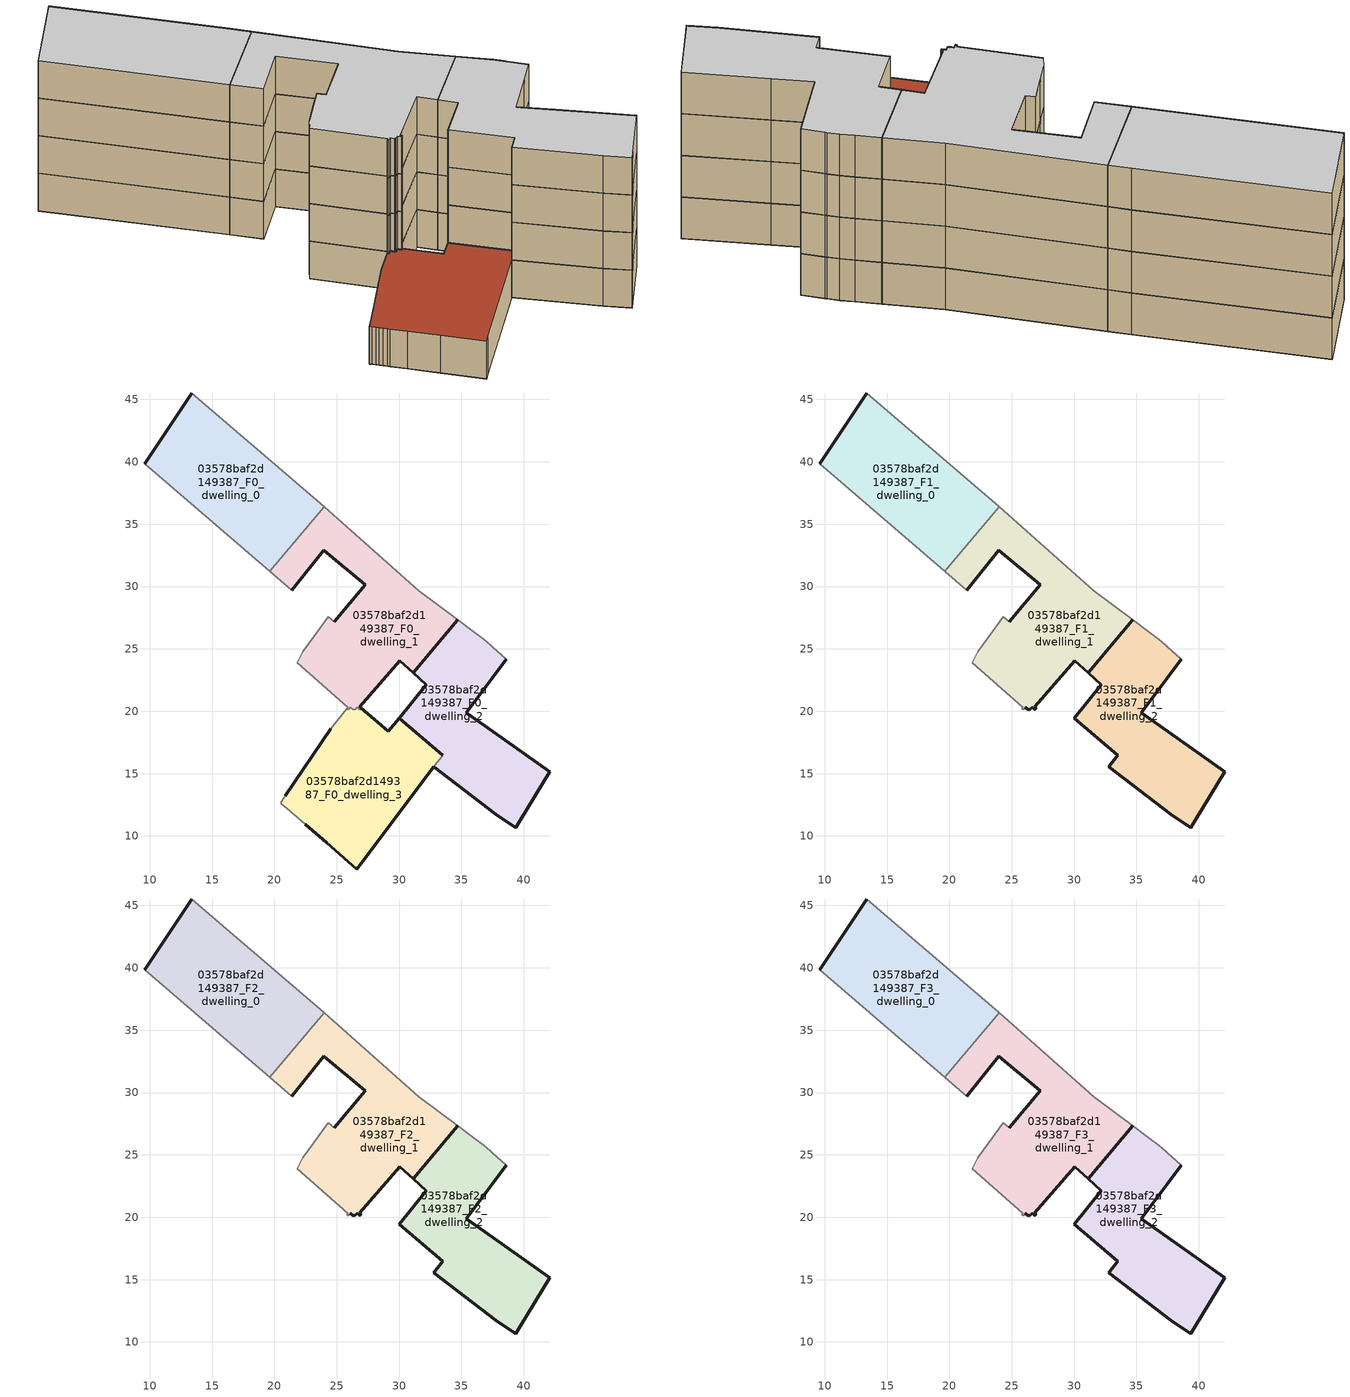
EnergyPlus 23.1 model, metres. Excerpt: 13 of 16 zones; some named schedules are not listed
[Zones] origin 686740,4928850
03578baf2d149387_F0_dwelling_0
 floor ground (EU_floor_Construction): 19.62,31.23 23.99,36.41 22.85,37.42 13.37,45.52 9.59,39.83 z0
 wall outside (EU_wall_Construction): 9.59,39.83 13.37,45.52 z0:3
 wall adiabatic (EU_wall_Construction): 19.62,31.23 9.59,39.83 / 13.37,45.52 22.85,37.42 23.99,36.41 z0:3
 wall to 03578baf2d149387_F0_dwelling_1 (EU_wall_Construction): 23.99,36.41 19.62,31.23 z0:3
03578baf2d149387_F0_dwelling_1
 floor ground (EU_floor_Construction): 31.12,23.08 34.7,27.33 31.57,29.67 23.99,36.41 19.62,31.23 21.4,29.7 23.96,32.9 27.28,30.13 24.81,27.18 24.3,27.57 23.14,25.97 22.27,24.76 21.84,23.9 25.89,20.32 25.8,20.2 25.91,20.1 26.1,20.34 26.32,20.14 26.35,20.18 26.43,20.11 26.63,20.33 26.86,20.14 26.95,20.25 26.84,20.35 30.05,24.04 z0
 wall outside (EU_wall_Construction): 24.81,27.18 27.28,30.13 23.96,32.9 21.4,29.7 / 34.7,27.33 31.12,23.08 30.05,24.04 26.84,20.35 26.95,20.25 z0:3
 wall adiabatic (EU_wall_Construction): 25.8,20.2 25.89,20.32 21.84,23.9 22.27,24.76 23.14,25.97 24.3,27.57 24.81,27.18 / 21.4,29.7 19.62,31.23 / 23.99,36.41 31.57,29.67 34.7,27.33 z0:3
 wall to 03578baf2d149387_F0_dwelling_3 (EU_wall_Construction): 26.95,20.25 26.86,20.14 26.63,20.33 26.43,20.11 26.35,20.18 26.32,20.14 26.1,20.34 25.91,20.1 25.8,20.2 z0:3
03578baf2d149387_F0_dwelling_2
 floor ground (EU_floor_Construction): 39.72,11.25 42.09,15.17 37.56,18.35 35.39,19.87 37.44,22.61 38.6,24.17 37.47,25.18 37.36,25.28 36.78,25.79 36.04,26.34 34.7,27.33 31.12,23.08 32.18,22.12 30,19.44 33.51,16.48 32.79,15.54 37.75,11.74 39.35,10.65 z0
 wall outside (EU_wall_Construction): 33.51,16.48 30,19.44 32.18,22.12 31.12,23.08 34.7,27.33 / 38.6,24.17 37.44,22.61 35.39,19.87 37.56,18.35 42.09,15.17 39.72,11.25 39.35,10.65 37.75,11.74 32.79,15.54 z0:3
 wall adiabatic (EU_wall_Construction): 34.7,27.33 36.04,26.34 36.78,25.79 37.36,25.28 37.47,25.18 38.6,24.17 z0:3
 wall to 03578baf2d149387_F0_dwelling_3 (EU_wall_Construction): 32.79,15.54 33.51,16.48 z0:3
03578baf2d149387_F0_dwelling_3
 floor ground (EU_floor_Construction): 26.96,7.83 32.79,15.53 32.79,15.54 33.51,16.48 33.5,16.49 30,19.44 29.13,18.38 27.99,19.36 26.95,20.25 26.86,20.14 26.63,20.33 26.43,20.11 26.35,20.18 26.32,20.14 26.1,20.34 25.91,20.1 25.8,20.2 24.51,18.6 20.88,13.23 20.49,12.65 20.6,12.55 20.83,12.35 21,12.21 21.21,12.02 21.44,11.83 21.56,11.73 22.46,10.95 24.2,9.44 26.6,7.35 z0
 wall outside (EU_wall_Construction): 20.88,13.23 24.51,18.6 / 26.95,20.25 27.99,19.36 29.13,18.38 30,19.44 33.5,16.49 33.51,16.48 / 32.79,15.54 32.79,15.53 26.96,7.83 26.6,7.35 24.2,9.44 22.46,10.95 z0:3
 wall adiabatic (EU_wall_Construction): 22.46,10.95 21.56,11.73 21.44,11.83 21.21,12.02 21,12.21 20.83,12.35 20.6,12.55 20.49,12.65 20.88,13.23 / 24.51,18.6 25.8,20.2 z0:3
 roof outside (EU_roof_Construction): 30,19.44 33.5,16.49 33.51,16.48 32.79,15.54 32.79,15.53 26.96,7.83 26.6,7.35 24.2,9.44 22.46,10.95 21.56,11.73 21.44,11.83 21.21,12.02 21,12.21 20.83,12.35 20.6,12.55 20.49,12.65 20.88,13.23 24.51,18.6 25.8,20.2 25.91,20.1 26.1,20.34 26.32,20.14 26.35,20.18 26.43,20.11 26.63,20.33 26.86,20.14 26.95,20.25 27.99,19.36 29.13,18.38 z3
03578baf2d149387_F1_dwelling_0
 floor to 03578baf2d149387_F0_dwelling_0 (EU_floor_Construction): 19.62,31.23 23.99,36.41 22.85,37.42 13.37,45.52 9.59,39.83 z3
 wall outside (EU_wall_Construction): 9.59,39.83 13.37,45.52 z3:6
 wall adiabatic (EU_wall_Construction): 19.62,31.23 9.59,39.83 / 13.37,45.52 22.85,37.42 23.99,36.41 z3:6
 wall to 03578baf2d149387_F1_dwelling_1 (EU_wall_Construction): 23.99,36.41 19.62,31.23 z3:6
03578baf2d149387_F1_dwelling_1
 floor to 03578baf2d149387_F0_dwelling_1 (EU_floor_Construction): 31.12,23.08 34.7,27.33 31.57,29.67 23.99,36.41 19.62,31.23 21.4,29.7 23.96,32.9 27.28,30.13 24.81,27.18 24.3,27.57 23.14,25.97 22.27,24.76 21.84,23.9 25.89,20.32 25.8,20.2 25.91,20.1 26.1,20.34 26.32,20.14 26.35,20.18 26.43,20.11 26.63,20.33 26.86,20.14 26.95,20.25 26.84,20.35 30.05,24.04 z3
 wall outside (EU_wall_Construction): 24.81,27.18 27.28,30.13 23.96,32.9 21.4,29.7 / 34.7,27.33 31.12,23.08 30.05,24.04 26.84,20.35 26.95,20.25 26.86,20.14 26.63,20.33 26.43,20.11 26.35,20.18 26.32,20.14 26.1,20.34 z3:6
 wall adiabatic (EU_wall_Construction): 26.1,20.34 25.91,20.1 25.8,20.2 25.89,20.32 21.84,23.9 22.27,24.76 23.14,25.97 24.3,27.57 24.81,27.18 / 21.4,29.7 19.62,31.23 / 23.99,36.41 31.57,29.67 34.7,27.33 z3:6
03578baf2d149387_F1_dwelling_2
 floor to 03578baf2d149387_F0_dwelling_2 (EU_floor_Construction): 39.72,11.25 42.09,15.17 37.56,18.35 35.39,19.87 37.44,22.61 38.6,24.17 37.47,25.18 37.36,25.28 36.78,25.79 36.04,26.34 34.7,27.33 31.12,23.08 32.18,22.12 30,19.44 33.51,16.48 32.79,15.54 37.75,11.74 39.35,10.65 z3
 wall outside (EU_wall_Construction): 38.6,24.17 37.44,22.61 35.39,19.87 37.56,18.35 42.09,15.17 39.72,11.25 39.35,10.65 37.75,11.74 32.79,15.54 33.51,16.48 30,19.44 32.18,22.12 31.12,23.08 34.7,27.33 z3:6
 wall adiabatic (EU_wall_Construction): 34.7,27.33 36.04,26.34 36.78,25.79 37.36,25.28 37.47,25.18 38.6,24.17 z3:6
03578baf2d149387_F2_dwelling_0
 floor to 03578baf2d149387_F1_dwelling_0 (EU_floor_Construction): 19.62,31.23 23.99,36.41 22.85,37.42 13.37,45.52 9.59,39.83 z6
 wall outside (EU_wall_Construction): 9.59,39.83 13.37,45.52 z6:9
 wall adiabatic (EU_wall_Construction): 19.62,31.23 9.59,39.83 / 13.37,45.52 22.85,37.42 23.99,36.41 z6:9
 wall to 03578baf2d149387_F2_dwelling_1 (EU_wall_Construction): 23.99,36.41 19.62,31.23 z6:9
03578baf2d149387_F2_dwelling_1
 floor to 03578baf2d149387_F1_dwelling_1 (EU_floor_Construction): 31.12,23.08 34.7,27.33 31.57,29.67 23.99,36.41 19.62,31.23 21.4,29.7 23.96,32.9 27.28,30.13 24.81,27.18 24.3,27.57 23.14,25.97 22.27,24.76 21.84,23.9 25.89,20.32 25.8,20.2 25.91,20.1 26.1,20.34 26.32,20.14 26.35,20.18 26.43,20.11 26.63,20.33 26.86,20.14 26.95,20.25 26.84,20.35 30.05,24.04 z6
 wall outside (EU_wall_Construction): 24.81,27.18 27.28,30.13 23.96,32.9 21.4,29.7 / 34.7,27.33 31.12,23.08 30.05,24.04 26.84,20.35 26.95,20.25 26.86,20.14 26.63,20.33 26.43,20.11 26.35,20.18 26.32,20.14 26.1,20.34 z6:9
 wall adiabatic (EU_wall_Construction): 26.1,20.34 25.91,20.1 25.8,20.2 25.89,20.32 21.84,23.9 22.27,24.76 23.14,25.97 24.3,27.57 24.81,27.18 / 21.4,29.7 19.62,31.23 / 23.99,36.41 31.57,29.67 34.7,27.33 z6:9
03578baf2d149387_F2_dwelling_2
 floor to 03578baf2d149387_F1_dwelling_2 (EU_floor_Construction): 39.72,11.25 42.09,15.17 37.56,18.35 35.39,19.87 37.44,22.61 38.6,24.17 37.47,25.18 37.36,25.28 36.78,25.79 36.04,26.34 34.7,27.33 31.12,23.08 32.18,22.12 30,19.44 33.51,16.48 32.79,15.54 37.75,11.74 39.35,10.65 z6
 wall outside (EU_wall_Construction): 38.6,24.17 37.44,22.61 35.39,19.87 37.56,18.35 42.09,15.17 39.72,11.25 39.35,10.65 37.75,11.74 32.79,15.54 33.51,16.48 30,19.44 32.18,22.12 31.12,23.08 34.7,27.33 z6:9
 wall adiabatic (EU_wall_Construction): 34.7,27.33 36.04,26.34 36.78,25.79 37.36,25.28 37.47,25.18 38.6,24.17 z6:9
03578baf2d149387_F3_dwelling_0
 floor to 03578baf2d149387_F2_dwelling_0 (EU_floor_Construction): 19.62,31.23 23.99,36.41 22.85,37.42 13.37,45.52 9.59,39.83 z9
 wall outside (EU_wall_Construction): 9.59,39.83 13.37,45.52 z9:12
 wall adiabatic (EU_wall_Construction): 19.62,31.23 9.59,39.83 / 13.37,45.52 22.85,37.42 23.99,36.41 z9:12
 wall to 03578baf2d149387_F3_dwelling_1 (EU_wall_Construction): 23.99,36.41 19.62,31.23 z9:12
 ceiling to 03578baf2d149387_F4_dwelling_0 (EU_floor_Construction): 22.85,37.42 23.99,36.41 19.62,31.23 9.59,39.83 13.37,45.52 z12
03578baf2d149387_F3_dwelling_1
 floor to 03578baf2d149387_F2_dwelling_1 (EU_floor_Construction): 31.12,23.08 34.7,27.33 31.57,29.67 23.99,36.41 19.62,31.23 21.4,29.7 23.96,32.9 27.28,30.13 24.81,27.18 24.3,27.57 23.14,25.97 22.27,24.76 21.84,23.9 25.89,20.32 25.8,20.2 25.91,20.1 26.1,20.34 26.32,20.14 26.35,20.18 26.43,20.11 26.63,20.33 26.86,20.14 26.95,20.25 26.84,20.35 30.05,24.04 z9
 wall outside (EU_wall_Construction): 24.81,27.18 27.28,30.13 23.96,32.9 21.4,29.7 / 34.7,27.33 31.12,23.08 30.05,24.04 26.84,20.35 26.95,20.25 26.86,20.14 26.63,20.33 26.43,20.11 26.35,20.18 26.32,20.14 26.1,20.34 z9:12
 wall adiabatic (EU_wall_Construction): 26.1,20.34 25.91,20.1 25.8,20.2 25.89,20.32 21.84,23.9 22.27,24.76 23.14,25.97 24.3,27.57 24.81,27.18 / 21.4,29.7 19.62,31.23 / 23.99,36.41 31.57,29.67 34.7,27.33 z9:12
 ceiling to 03578baf2d149387_F4_dwelling_1 (EU_floor_Construction): 31.57,29.67 34.7,27.33 31.12,23.08 30.05,24.04 26.84,20.35 26.95,20.25 26.86,20.14 26.63,20.33 26.43,20.11 26.35,20.18 26.32,20.14 26.1,20.34 25.91,20.1 25.8,20.2 25.89,20.32 21.84,23.9 22.27,24.76 23.14,25.97 24.3,27.57 24.81,27.18 27.28,30.13 23.96,32.9 21.4,29.7 19.62,31.23 23.99,36.41 z12
03578baf2d149387_F3_dwelling_2
 floor to 03578baf2d149387_F2_dwelling_2 (EU_floor_Construction): 39.72,11.25 42.09,15.17 37.56,18.35 35.39,19.87 37.44,22.61 38.6,24.17 37.47,25.18 37.36,25.28 36.78,25.79 36.04,26.34 34.7,27.33 31.12,23.08 32.18,22.12 30,19.44 33.51,16.48 32.79,15.54 37.75,11.74 39.35,10.65 z9
 wall outside (EU_wall_Construction): 38.6,24.17 37.44,22.61 35.39,19.87 37.56,18.35 42.09,15.17 39.72,11.25 39.35,10.65 37.75,11.74 32.79,15.54 33.51,16.48 30,19.44 32.18,22.12 31.12,23.08 34.7,27.33 z9:12
 wall adiabatic (EU_wall_Construction): 34.7,27.33 36.04,26.34 36.78,25.79 37.36,25.28 37.47,25.18 38.6,24.17 z9:12
 ceiling to 03578baf2d149387_F4_dwelling_2 (EU_floor_Construction): 38.6,24.17 37.44,22.61 35.39,19.87 37.56,18.35 42.09,15.17 39.72,11.25 39.35,10.65 37.75,11.74 32.79,15.54 33.51,16.48 30,19.44 32.18,22.12 31.12,23.08 34.7,27.33 36.04,26.34 36.78,25.79 37.36,25.28 37.47,25.18 z12
[Building]
EU S2 Campaign: North Axis=0; Terrain=City; Solar Distribution=FullExterior
[Site:Location]
Bologna: Latitude=44.5; Longitude=11.25; Time Zone=1; Elevation=37
[SizingPeriod:WeatherFileDays]
AnnualSizingPeriod: Begin Month=1; Begin Day of Month=1; End Month=12; End Day of Month=31; Day of Week for Start Day=Monday; Use Weather File Daylight Saving Period=No; Use Weather File Rain and Snow Indicators=No
[MATERIAL]
EU_InternalMass_Material: Roughness=MediumRough; Thickness=0.1; Conductivity=1; Density=1800; Specific Heat=900; Thermal Absorptance=0.9; Solar Absorptance=0.7; Visible Absorptance=0.7
[MATERIAL:NOMASS] Roughness=MediumRough; Thermal Absorptance=0.9; Solar Absorptance=0.7; Visible Absorptance=0.7
Name | Thermal Resistance
EU_wall_NoMass | 0.905828
EU_roof_NoMass | 0.37593
EU_floor_NoMass | 0.67114
[CONSTRUCTION]
EU_wall_Construction: EU_wall_NoMass
EU_roof_Construction: EU_roof_NoMass
EU_floor_Construction: EU_floor_NoMass
EU_InternalMass_Construction: EU_InternalMass_Material
[ZONE] Type=1; Multiplier=1; Ceiling Height=autocalculate; Floor Area=autocalculate; Part of Total Floor Area=Yes
Name | Volume
03578baf2d149387_F0_dwelling_0; 03578baf2d149387_F1_dwelling_0; 03578baf2d149387_F2_dwelling_0; 03578baf2d149387_F3_dwelling_0 | 277.094
03578baf2d149387_F0_dwelling_1; 03578baf2d149387_F1_dwelling_1; 03578baf2d149387_F2_dwelling_1; 03578baf2d149387_F3_dwelling_1 | 304.034
03578baf2d149387_F0_dwelling_2 | 259.755
03578baf2d149387_F1_dwelling_2; 03578baf2d149387_F2_dwelling_2; 03578baf2d149387_F3_dwelling_2 | 259.756
03578baf2d149387_F0_dwelling_3 | 267.508
[INTERNALMASS] Construction=EU_InternalMass_Construction
Name | Zone or ZoneList | Surface Area
03578baf2d149387_F0_dwelling_0_EU_InternalMass | 03578baf2d149387_F0_dwelling_0 | 92.3644
03578baf2d149387_F0_dwelling_1_EU_InternalMass | 03578baf2d149387_F0_dwelling_1 | 101.344
03578baf2d149387_F0_dwelling_2_EU_InternalMass | 03578baf2d149387_F0_dwelling_2 | 86.5851
03578baf2d149387_F0_dwelling_3_EU_InternalMass | 03578baf2d149387_F0_dwelling_3 | 89.1697
03578baf2d149387_F1_dwelling_0_EU_InternalMass | 03578baf2d149387_F1_dwelling_0 | 92.9099
03578baf2d149387_F1_dwelling_1_EU_InternalMass | 03578baf2d149387_F1_dwelling_1 | 135.387
03578baf2d149387_F1_dwelling_2_EU_InternalMass | 03578baf2d149387_F1_dwelling_2 | 141.172
03578baf2d149387_F2_dwelling_0_EU_InternalMass | 03578baf2d149387_F2_dwelling_0 | 92.9099
03578baf2d149387_F2_dwelling_1_EU_InternalMass | 03578baf2d149387_F2_dwelling_1 | 135.387
03578baf2d149387_F2_dwelling_2_EU_InternalMass | 03578baf2d149387_F2_dwelling_2 | 141.172
03578baf2d149387_F3_dwelling_0_EU_InternalMass | 03578baf2d149387_F3_dwelling_0 | 92.9099
03578baf2d149387_F3_dwelling_1_EU_InternalMass | 03578baf2d149387_F3_dwelling_1 | 135.387
03578baf2d149387_F3_dwelling_2_EU_InternalMass | 03578baf2d149387_F3_dwelling_2 | 141.172
[OTHEREQUIPMENT] Fuel Type=Electricity; Design Level Calculation Method=Watts/Area; Power per Zone Floor Area=1; Fraction Latent=0; Fraction Radiant=0; Fraction Lost=0; Carbon Dioxide Generation Rate=0; EndUse Subcategory=EU_Step8_InternalGains
Name | Zone or ZoneList or Space or SpaceList | Schedule
EU_Step8_InternalGain_03578baf2d149387_F0_dwelling_0_f000 | 03578baf2d149387_F0_dwelling_0 | EU_Step8_GainSchedule_03578baf2d149387_F0_dwelling_0_f000
EU_Step8_InternalGain_03578baf2d149387_F0_dwelling_1_f000 | 03578baf2d149387_F0_dwelling_1 | EU_Step8_GainSchedule_03578baf2d149387_F0_dwelling_1_f000
EU_Step8_InternalGain_03578baf2d149387_F0_dwelling_2_f000 | 03578baf2d149387_F0_dwelling_2 | EU_Step8_GainSchedule_03578baf2d149387_F0_dwelling_2_f000
EU_Step8_InternalGain_03578baf2d149387_F0_dwelling_3_f000 | 03578baf2d149387_F0_dwelling_3 | EU_Step8_GainSchedule_03578baf2d149387_F0_dwelling_3_f000
EU_Step8_InternalGain_03578baf2d149387_F1_dwelling_0_f000 | 03578baf2d149387_F1_dwelling_0 | EU_Step8_GainSchedule_03578baf2d149387_F1_dwelling_0_f000
EU_Step8_InternalGain_03578baf2d149387_F1_dwelling_1_f000 | 03578baf2d149387_F1_dwelling_1 | EU_Step8_GainSchedule_03578baf2d149387_F1_dwelling_1_f000
EU_Step8_InternalGain_03578baf2d149387_F1_dwelling_2_f000 | 03578baf2d149387_F1_dwelling_2 | EU_Step8_GainSchedule_03578baf2d149387_F1_dwelling_2_f000
EU_Step8_InternalGain_03578baf2d149387_F2_dwelling_0_f000 | 03578baf2d149387_F2_dwelling_0 | EU_Step8_GainSchedule_03578baf2d149387_F2_dwelling_0_f000
EU_Step8_InternalGain_03578baf2d149387_F2_dwelling_1_f000 | 03578baf2d149387_F2_dwelling_1 | EU_Step8_GainSchedule_03578baf2d149387_F2_dwelling_1_f000
EU_Step8_InternalGain_03578baf2d149387_F2_dwelling_2_f000 | 03578baf2d149387_F2_dwelling_2 | EU_Step8_GainSchedule_03578baf2d149387_F2_dwelling_2_f000
EU_Step8_InternalGain_03578baf2d149387_F3_dwelling_0_f000 | 03578baf2d149387_F3_dwelling_0 | EU_Step8_GainSchedule_03578baf2d149387_F3_dwelling_0_f000
EU_Step8_InternalGain_03578baf2d149387_F3_dwelling_1_f000 | 03578baf2d149387_F3_dwelling_1 | EU_Step8_GainSchedule_03578baf2d149387_F3_dwelling_1_f000
EU_Step8_InternalGain_03578baf2d149387_F3_dwelling_2_f000 | 03578baf2d149387_F3_dwelling_2 | EU_Step8_GainSchedule_03578baf2d149387_F3_dwelling_2_f000
[ZONEVENTILATION:DESIGNFLOWRATE] Schedule=EU_AlwaysOn; Design Flow Rate Calculation Method=AirChanges/Hour; Air Changes per Hour=0.73129; Ventilation Type=Natural; Fan Pressure Rise=0; Fan Total Efficiency=1; Constant Term Coefficient=1; Temperature Term Coefficient=0; Velocity Term Coefficient=0; Velocity Squared Term Coefficient=0; Minimum Indoor Temperature=-100; Maximum Indoor Temperature=100; Delta Temperature=-100; Minimum Outdoor Temperature=-100; Maximum Outdoor Temperature=100; Maximum Wind Speed=40
Name | Zone or ZoneList or Space or SpaceList
EU_ConstantAir_03578baf2d149387_F0_dwelling_0 | 03578baf2d149387_F0_dwelling_0
EU_ConstantAir_03578baf2d149387_F0_dwelling_1 | 03578baf2d149387_F0_dwelling_1
EU_ConstantAir_03578baf2d149387_F0_dwelling_2 | 03578baf2d149387_F0_dwelling_2
EU_ConstantAir_03578baf2d149387_F0_dwelling_3 | 03578baf2d149387_F0_dwelling_3
EU_ConstantAir_03578baf2d149387_F1_dwelling_0 | 03578baf2d149387_F1_dwelling_0
EU_ConstantAir_03578baf2d149387_F1_dwelling_1 | 03578baf2d149387_F1_dwelling_1
EU_ConstantAir_03578baf2d149387_F1_dwelling_2 | 03578baf2d149387_F1_dwelling_2
EU_ConstantAir_03578baf2d149387_F2_dwelling_0 | 03578baf2d149387_F2_dwelling_0
EU_ConstantAir_03578baf2d149387_F2_dwelling_1 | 03578baf2d149387_F2_dwelling_1
EU_ConstantAir_03578baf2d149387_F2_dwelling_2 | 03578baf2d149387_F2_dwelling_2
EU_ConstantAir_03578baf2d149387_F3_dwelling_0 | 03578baf2d149387_F3_dwelling_0
EU_ConstantAir_03578baf2d149387_F3_dwelling_1 | 03578baf2d149387_F3_dwelling_1
EU_ConstantAir_03578baf2d149387_F3_dwelling_2 | 03578baf2d149387_F3_dwelling_2
[HVACTEMPLATE:THERMOSTAT] Constant Heating Setpoint=20; Constant Cooling Setpoint=50
EU_HeatOnly_03578baf2d149387_F0_dwelling_0; EU_HeatOnly_03578baf2d149387_F0_dwelling_1; EU_HeatOnly_03578baf2d149387_F0_dwelling_2; EU_HeatOnly_03578baf2d149387_F0_dwelling_3; EU_HeatOnly_03578baf2d149387_F1_dwelling_0; EU_HeatOnly_03578baf2d149387_F1_dwelling_1; EU_HeatOnly_03578baf2d149387_F1_dwelling_2; EU_HeatOnly_03578baf2d149387_F2_dwelling_0; EU_HeatOnly_03578baf2d149387_F2_dwelling_1; EU_HeatOnly_03578baf2d149387_F2_dwelling_2; EU_HeatOnly_03578baf2d149387_F3_dwelling_0; EU_HeatOnly_03578baf2d149387_F3_dwelling_1; EU_HeatOnly_03578baf2d149387_F3_dwelling_2; EU_HeatOnly_03578baf2d149387_F4_dwelling_0; EU_HeatOnly_03578baf2d149387_F4_dwelling_1; EU_HeatOnly_03578baf2d149387_F4_dwelling_2
